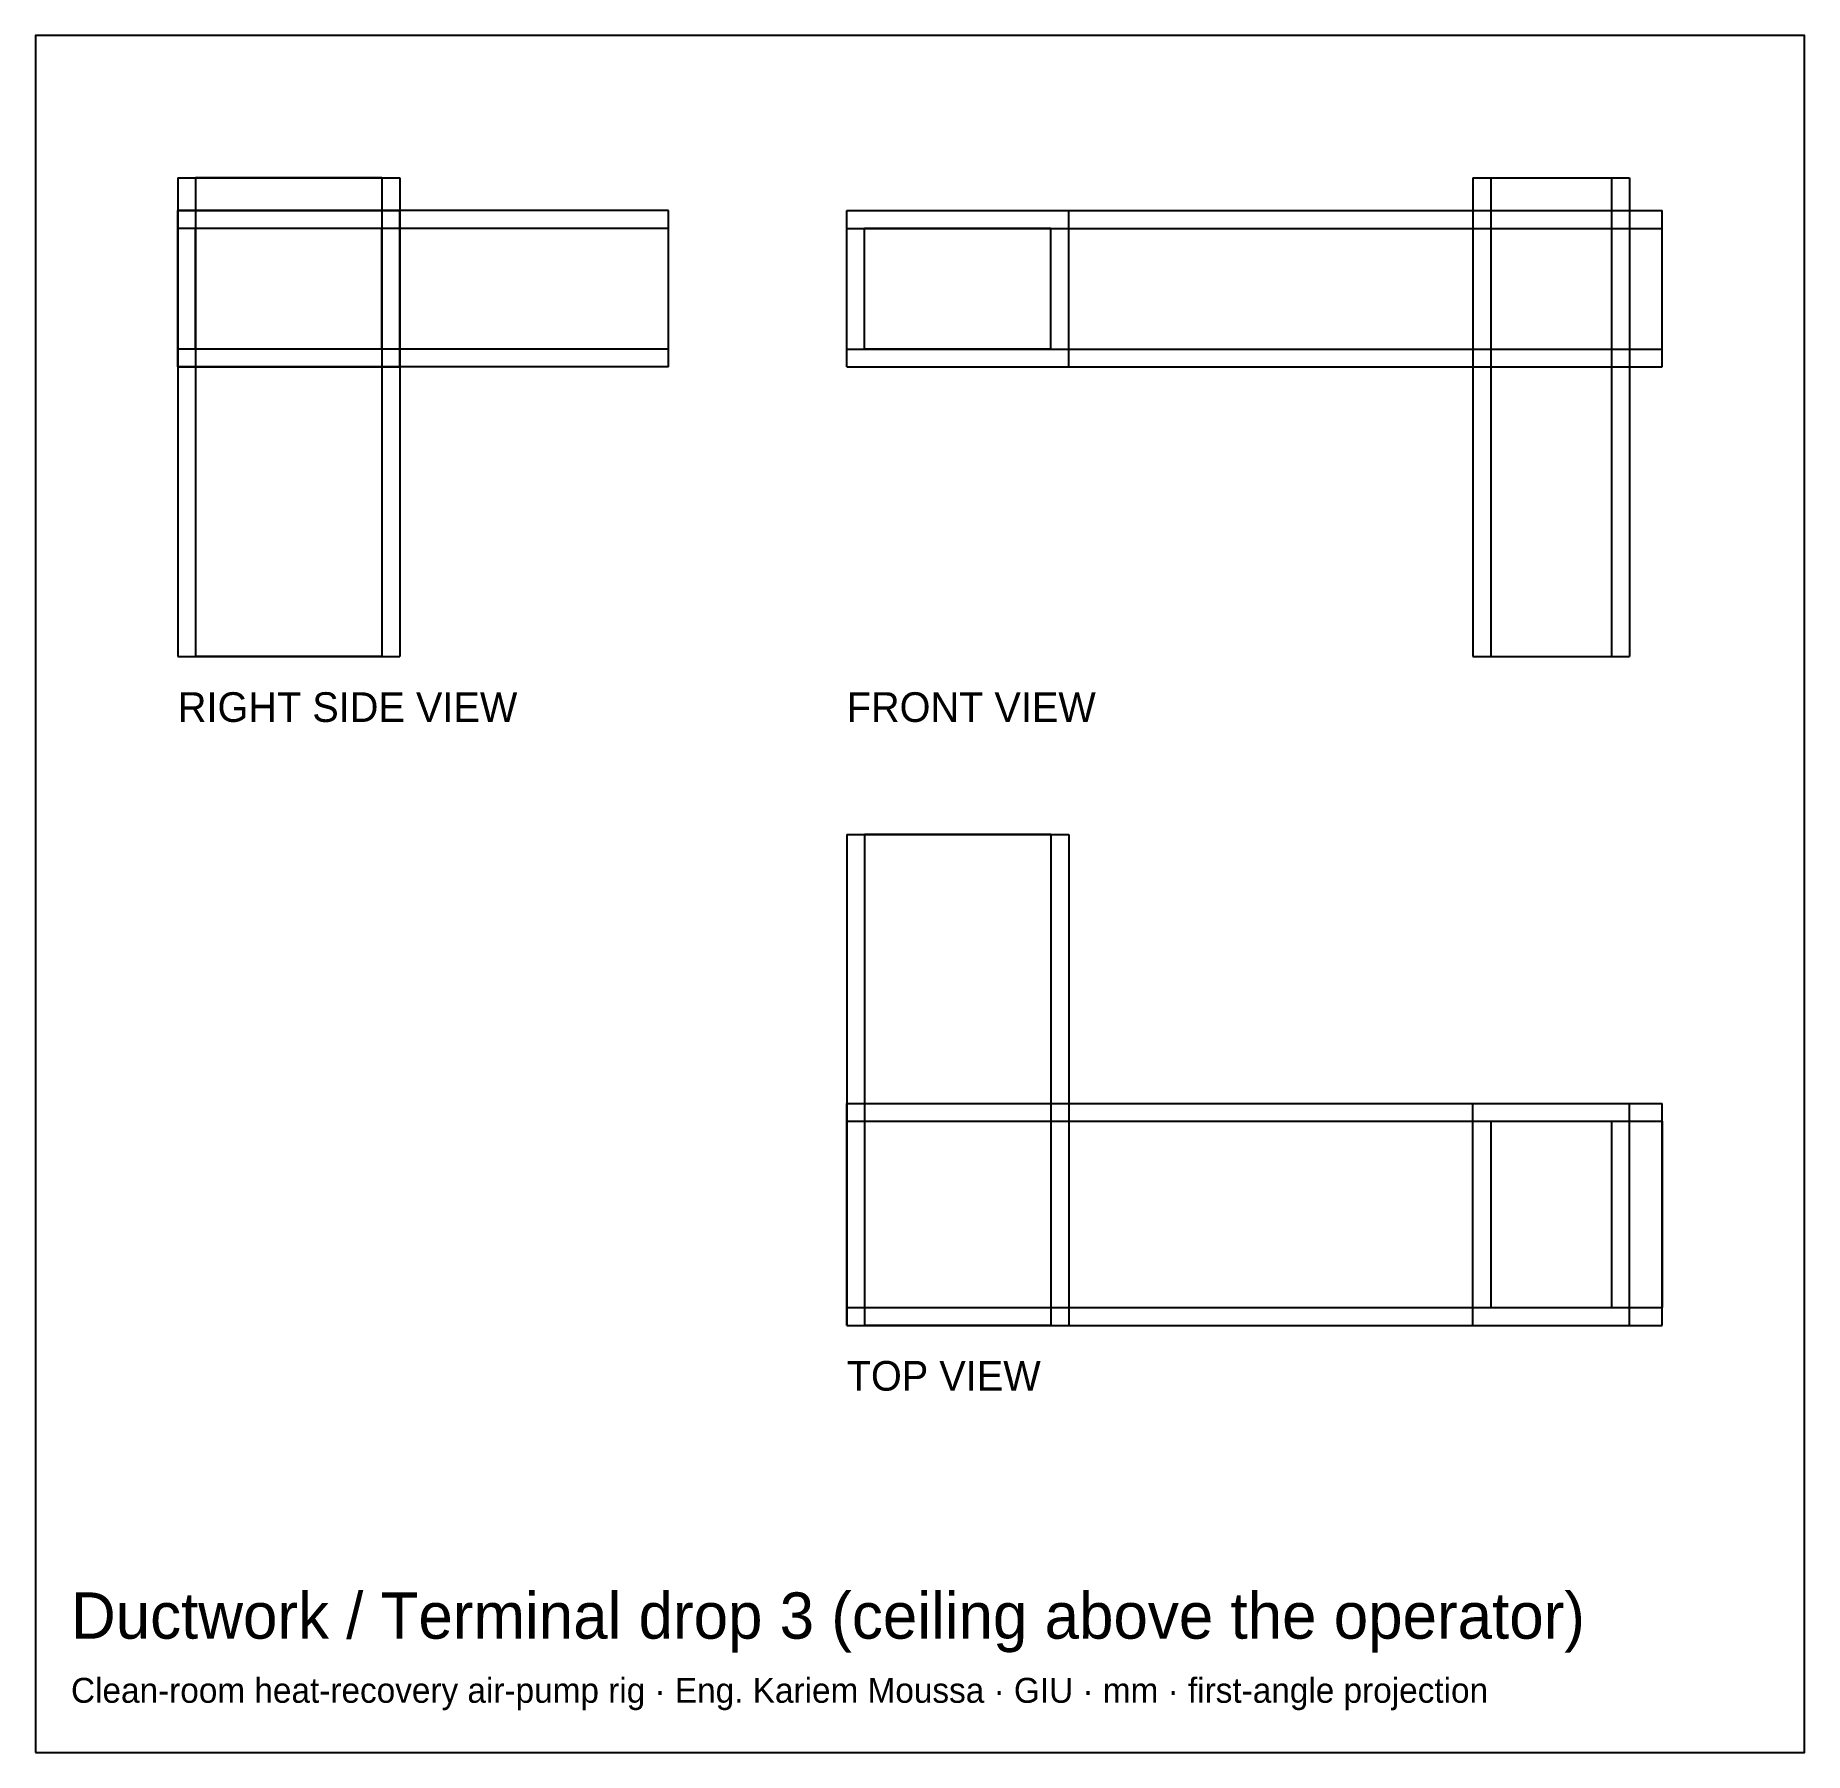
# Model space of a CAD drawing. Header units: millimetres. Extents: x 317 to 466, y 322 to 466.
import ezdxf

# ---------------------------------------------------------------- set-up
doc = ezdxf.new("R2010")
doc.units = ezdxf.units.MM
for name, color, linetype in [('BORDER', 7, 'Continuous'), ('HIDDEN', 8, 'Continuous'), ('TEXT', 5, 'Continuous'), ('VISIBLE', 7, 'Continuous')]:
    doc.layers.add(name, color=color, linetype=linetype)

msp = doc.modelspace()

# ---------------------------------------------------------------- linework, layer by layer
at = {"layer": 'BORDER'}
msp.add_lwpolyline([(317.3, 321.65), (466.35, 321.65), (466.35, 466.35), (317.3, 466.35)], close=True, dxfattribs=at)
at = {"layer": 'HIDDEN'}
for points in [[(329.3, 454.35), (348, 454.35)], [(329.3, 454.35), (329.3, 414)], [(330.8, 454.35), (330.8, 414)], [(330.8, 454.35), (330.8, 414)], [(346.5, 454.35), (330.8, 454.35)], [(346.5, 454.35), (330.8, 454.35)], [(346.5, 454.35), (346.5, 414)], [(346.5, 454.35), (346.5, 414)], [(348, 454.35), (348, 414)], [(438.4125, 454.35), (451.5875, 454.35)], [(438.4125, 454.35), (438.4125, 414)], [(439.9125, 454.35), (439.9125, 414)], [(439.9125, 454.35), (439.9125, 414)], [(439.9125, 454.35), (450.0875, 454.35)], [(439.9125, 454.35), (450.0875, 454.35)], [(450.0875, 454.35), (450.0875, 414)], [(450.0875, 454.35), (450.0875, 414)], [(451.5875, 454.35), (451.5875, 414)], [(348, 451.5875), (329.3, 451.5875)], [(329.3, 438.4125), (329.3, 451.5875)], [(370.65, 451.5875), (329.3, 451.5875)], [(329.3, 438.4125), (329.3, 451.5875)], [(329.3, 451.5875), (348, 451.5875)], [(329.3, 438.4125), (329.3, 451.5875)], [(348, 438.4125), (348, 451.5875)], [(370.65, 438.4125), (370.65, 451.5875)], [(385.65, 451.5875), (404.35, 451.5875)], [(385.65, 438.4125), (385.65, 451.5875)], [(385.65, 438.4125), (385.65, 451.5875)], [(385.65, 451.5875), (454.35, 451.5875)], [(404.35, 438.4125), (404.35, 451.5875)], [(454.35, 438.4125), (454.35, 451.5875)], [(370.65, 450.0875), (329.3, 450.0875)], [(370.65, 450.0875), (329.3, 450.0875)], [(329.3, 439.9125), (329.3, 450.0875)], [(329.3, 439.9125), (329.3, 450.0875)], [(330.8, 439.9125), (330.8, 450.0875)], [(346.5, 450.0875), (330.8, 450.0875)], [(346.5, 439.9125), (346.5, 450.0875)], [(370.65, 439.9125), (370.65, 450.0875)], [(370.65, 439.9125), (370.65, 450.0875)], [(385.65, 450.0875), (454.35, 450.0875)], [(385.65, 450.0875), (454.35, 450.0875)], [(385.65, 439.9125), (385.65, 450.0875)], [(385.65, 439.9125), (385.65, 450.0875)], [(387.15, 439.9125), (387.15, 450.0875)], [(402.85, 450.0875), (387.15, 450.0875)], [(402.85, 439.9125), (402.85, 450.0875)], [(454.35, 439.9125), (454.35, 450.0875)], [(454.35, 439.9125), (454.35, 450.0875)], [(370.65, 439.9125), (329.3, 439.9125)], [(370.65, 439.9125), (329.3, 439.9125)], [(346.5, 439.9125), (330.8, 439.9125)], [(385.65, 439.9125), (454.35, 439.9125)], [(385.65, 439.9125), (454.35, 439.9125)], [(402.85, 439.9125), (387.15, 439.9125)], [(348, 438.4125), (329.3, 438.4125)], [(370.65, 438.4125), (329.3, 438.4125)], [(329.3, 438.4125), (348, 438.4125)], [(385.65, 438.4125), (404.35, 438.4125)], [(385.65, 438.4125), (454.35, 438.4125)], [(329.3, 414), (348, 414)], [(346.5, 414), (330.8, 414)], [(346.5, 414), (330.8, 414)], [(438.4125, 414), (451.5875, 414)], [(439.9125, 414), (450.0875, 414)], [(439.9125, 414), (450.0875, 414)], [(385.65, 399), (404.35, 399)], [(385.65, 399), (385.65, 357.65)], [(387.15, 399), (387.15, 357.65)], [(387.15, 399), (387.15, 357.65)], [(402.85, 399), (387.15, 399)], [(402.85, 399), (387.15, 399)], [(402.85, 399), (402.85, 357.65)], [(402.85, 399), (402.85, 357.65)], [(404.35, 399), (404.35, 357.65)], [(385.65, 376.35), (454.35, 376.35)], [(385.65, 357.65), (385.65, 376.35)], [(438.4125, 376.35), (451.5875, 376.35)], [(438.4125, 357.65), (438.4125, 376.35)], [(451.5875, 357.65), (451.5875, 376.35)], [(454.35, 357.65), (454.35, 376.35)], [(385.65, 374.85), (454.35, 374.85)], [(385.65, 374.85), (454.35, 374.85)], [(385.65, 374.85), (385.65, 359.15)], [(385.65, 374.85), (385.65, 359.15)], [(439.9125, 374.85), (450.0875, 374.85)], [(439.9125, 374.85), (439.9125, 359.15)], [(450.0875, 374.85), (450.0875, 359.15)], [(454.35, 374.85), (454.35, 359.15)], [(454.35, 374.85), (454.35, 359.15)], [(385.65, 359.15), (454.35, 359.15)], [(385.65, 359.15), (454.35, 359.15)], [(439.9125, 359.15), (450.0875, 359.15)], [(385.65, 357.65), (404.35, 357.65)], [(385.65, 357.65), (454.35, 357.65)], [(402.85, 357.65), (387.15, 357.65)], [(402.85, 357.65), (387.15, 357.65)], [(438.4125, 357.65), (451.5875, 357.65)]]:
    msp.add_lwpolyline(points, dxfattribs=at)
at = {"layer": 'VISIBLE'}
for points in [[(329.3, 454.35), (348, 454.35)], [(329.3, 454.35), (329.3, 414)], [(348, 454.35), (348, 414)], [(438.4125, 454.35), (451.5875, 454.35)], [(438.4125, 454.35), (438.4125, 414)], [(451.5875, 454.35), (451.5875, 414)], [(329.3, 451.5875), (348, 451.5875)], [(329.3, 438.4125), (329.3, 451.5875)], [(370.65, 451.5875), (348, 451.5875)], [(348, 438.4125), (348, 451.5875)], [(370.65, 438.4125), (370.65, 451.5875)], [(385.65, 451.5875), (404.35, 451.5875)], [(385.65, 438.4125), (385.65, 451.5875)], [(385.65, 438.4125), (385.65, 451.5875)], [(385.65, 451.5875), (454.35, 451.5875)], [(404.35, 438.4125), (404.35, 451.5875)], [(454.35, 438.4125), (454.35, 451.5875)], [(330.8, 439.9125), (330.8, 450.0875)], [(346.5, 450.0875), (330.8, 450.0875)], [(346.5, 439.9125), (346.5, 450.0875)], [(387.15, 439.9125), (387.15, 450.0875)], [(402.85, 450.0875), (387.15, 450.0875)], [(402.85, 439.9125), (402.85, 450.0875)], [(346.5, 439.9125), (330.8, 439.9125)], [(402.85, 439.9125), (387.15, 439.9125)], [(329.3, 438.4125), (348, 438.4125)], [(370.65, 438.4125), (348, 438.4125)], [(385.65, 438.4125), (404.35, 438.4125)], [(385.65, 438.4125), (454.35, 438.4125)], [(329.3, 414), (348, 414)], [(438.4125, 414), (451.5875, 414)], [(385.65, 399), (404.35, 399)], [(385.65, 399), (385.65, 357.65)], [(404.35, 399), (404.35, 357.65)], [(385.65, 376.35), (454.35, 376.35)], [(385.65, 357.65), (385.65, 376.35)], [(438.4125, 376.35), (451.5875, 376.35)], [(438.4125, 357.65), (438.4125, 376.35)], [(451.5875, 357.65), (451.5875, 376.35)], [(454.35, 357.65), (454.35, 376.35)], [(439.9125, 374.85), (450.0875, 374.85)], [(439.9125, 374.85), (439.9125, 359.15)], [(450.0875, 374.85), (450.0875, 359.15)], [(439.9125, 359.15), (450.0875, 359.15)], [(385.65, 357.65), (404.35, 357.65)], [(385.65, 357.65), (454.35, 357.65)], [(438.4125, 357.65), (451.5875, 357.65)]]:
    msp.add_lwpolyline(points, dxfattribs=at)

# ---------------------------------------------------------------- texts
at = {"layer": 'TEXT'}
for s, height, p in [('RIGHT SIDE VIEW', 2.5, (329.3, 408.5)), ('FRONT VIEW', 2.5, (385.65, 408.5)), ('TOP VIEW', 2.5, (385.65, 352.15)), ('Ductwork / Terminal drop 3 (ceiling above the operator)', 3.9, (320.3, 331.25)), ('Clean-room heat-recovery air-pump rig · Eng. Kariem Moussa · GIU · mm · first-angle projection', 2.1, (320.3, 325.85))]:
    msp.add_text(s, height=height, dxfattribs=at).set_placement(p)

doc.saveas('drawing.dxf')
